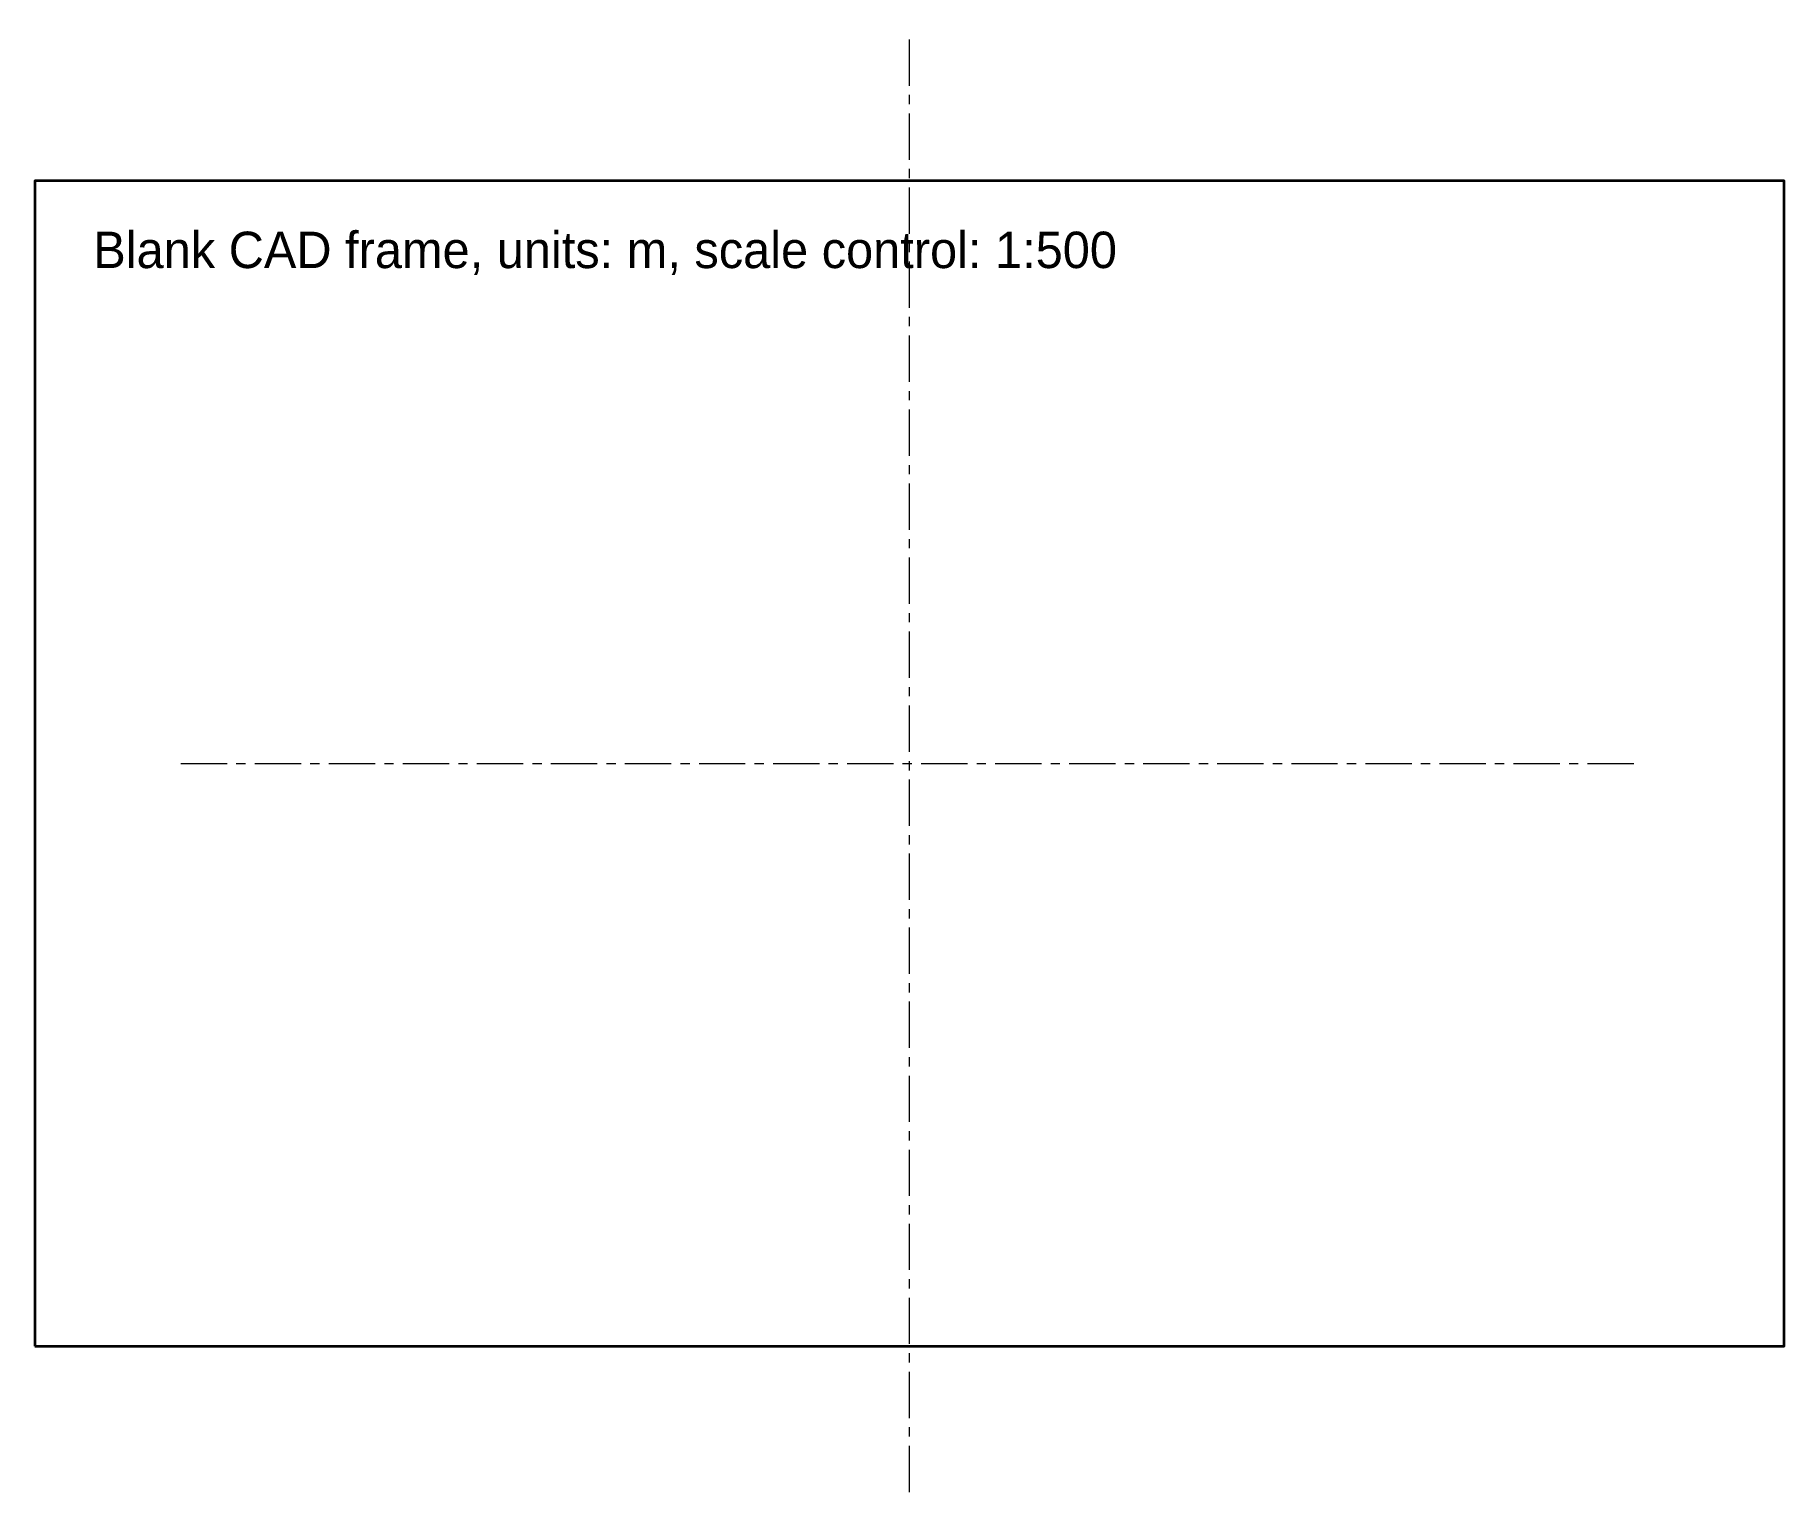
# Model space of a CAD drawing. Header units: metres. Extents: x -60 to 60, y -50 to 50.
import ezdxf

# ---------------------------------------------------------------- set-up
doc = ezdxf.new("R2010")
doc.units = ezdxf.units.M
doc.linetypes.add('CENTER', pattern=[5.08, 3.175, -0.635, 0.635, -0.635])
for name, color, linetype, lineweight in [('AXIS', 1, 'CENTER', 18), ('FRAME', 7, 'CONTINUOUS', 35), ('TEXT', 7, 'CONTINUOUS', 18)]:
    doc.layers.add(name, color=color, linetype=linetype, lineweight=lineweight)

msp = doc.modelspace()

# ---------------------------------------------------------------- linework, layer by layer
at = {"layer": 'AXIS'}
for p, q in [((0, -50), (0, 50)), ((-50, 0), (50, 0))]:
    msp.add_line(p, q, dxfattribs=at)
at = {"layer": 'FRAME'}
msp.add_lwpolyline([(-60, -40), (60, -40), (60, 40), (-60, 40), (-60, -40)], dxfattribs=at)

# ---------------------------------------------------------------- texts
at = {"layer": 'TEXT'}
msp.add_text('Blank CAD frame, units: m, scale control: 1:500', height=2.5, dxfattribs=at).set_placement((-56, 34))

doc.saveas('drawing.dxf')
